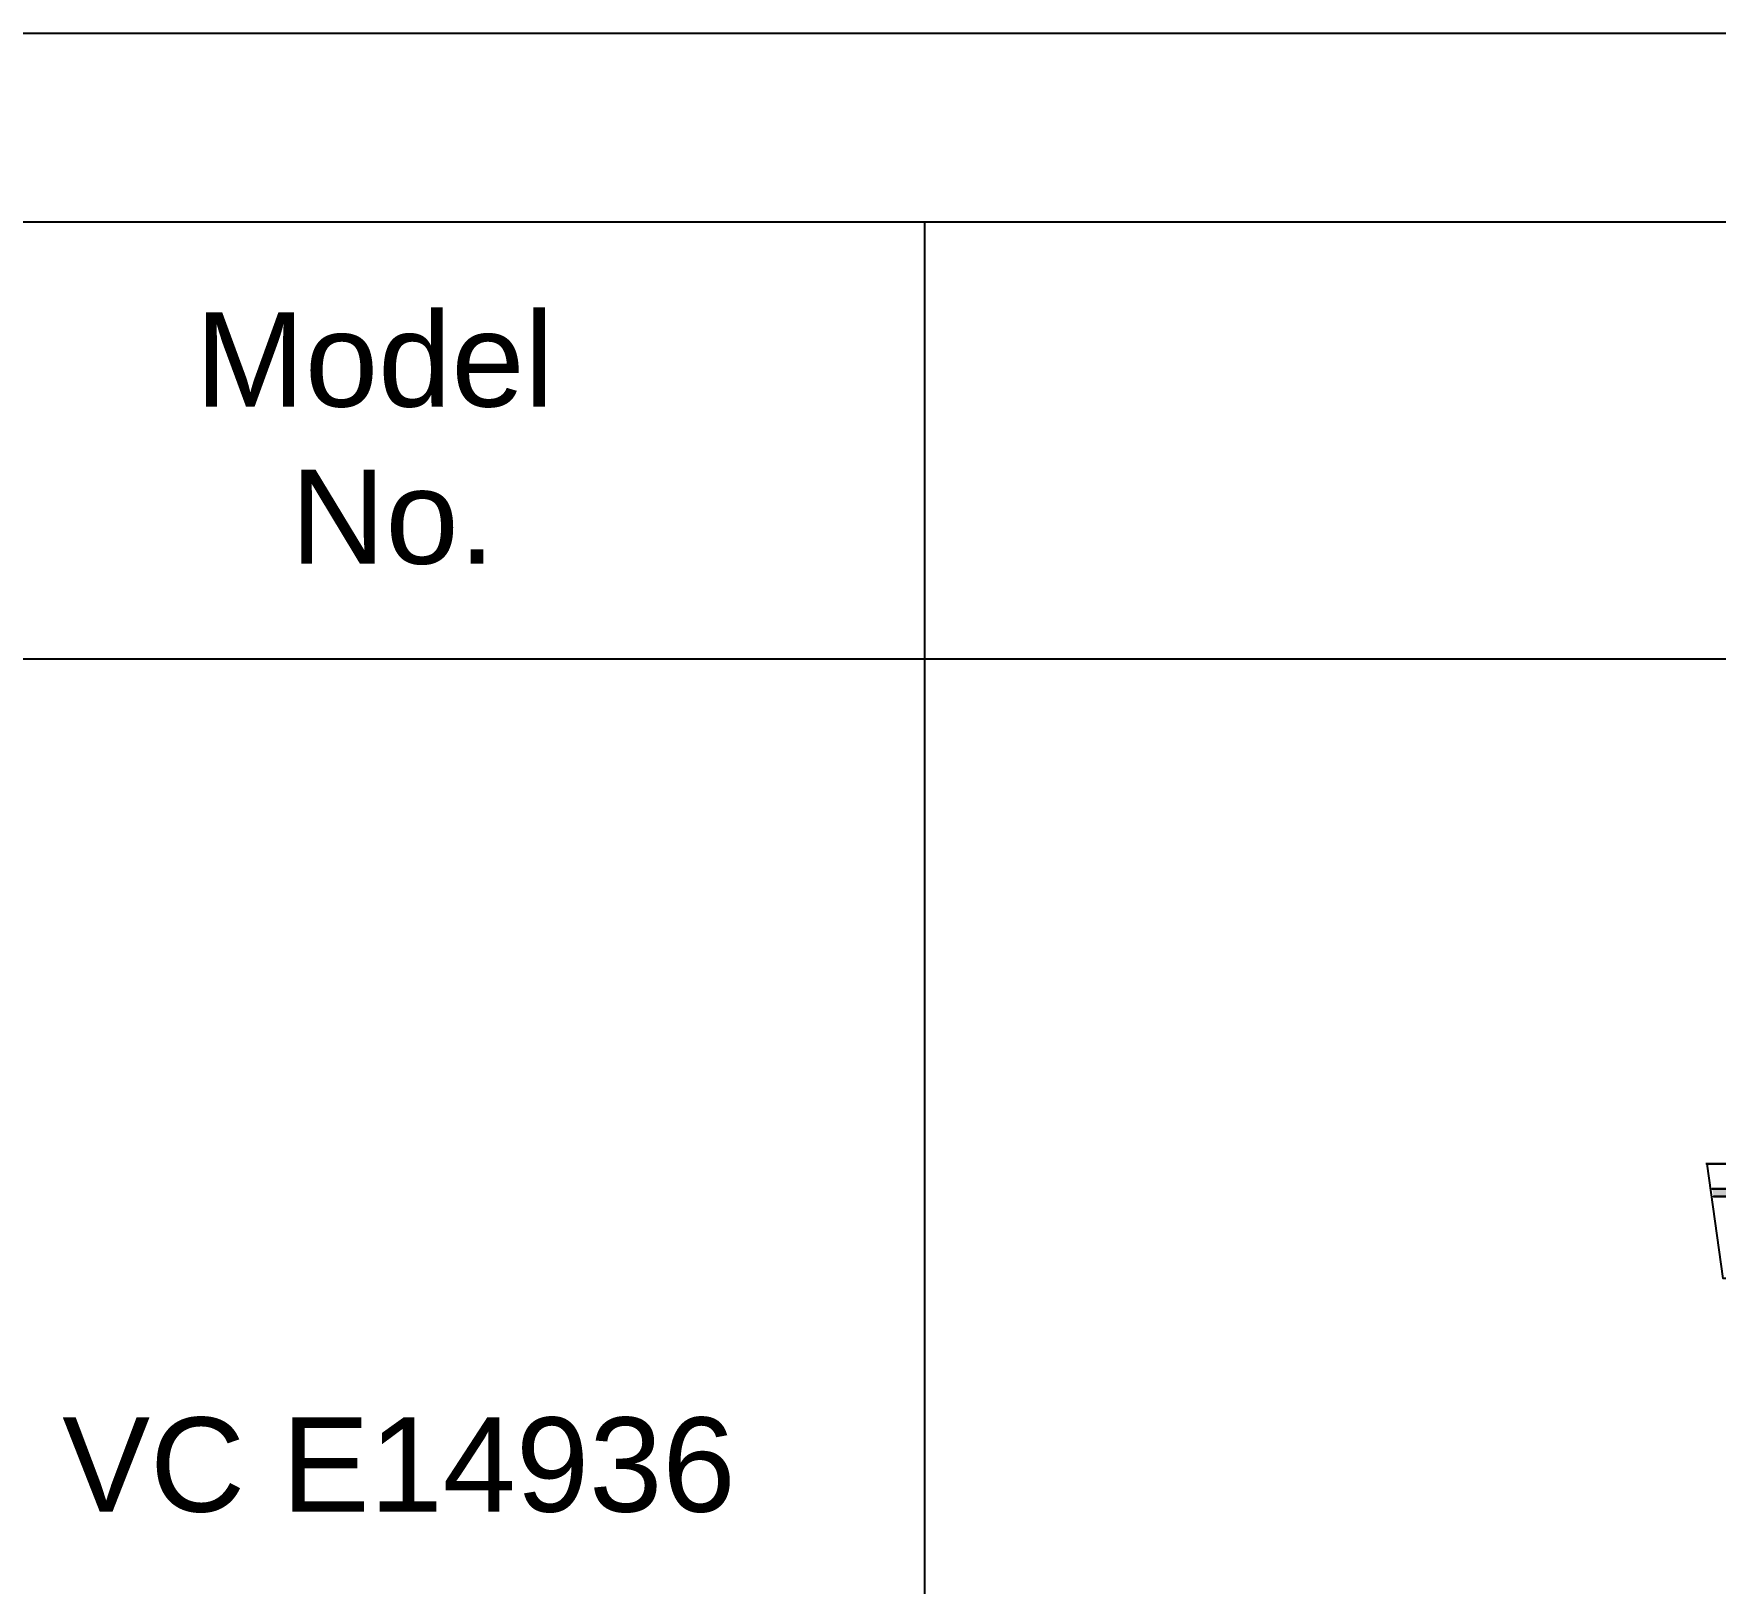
# Model space of a CAD drawing. Header units: millimetres. Extents: x 7018 to 13530, y 4187 to 5692.
# Drawn here: x 9865.7 to 9919.2, y 5199.6 to 5248.9 of the extents above; entities that cross this region are included whole.
import ezdxf

# ---------------------------------------------------------------- set-up
doc = ezdxf.new("R2010")
doc.units = ezdxf.units.MM
doc.styles.get("Standard").update_dxf_attribs({"font": 'arial.ttf'})

msp = doc.modelspace()

# ---------------------------------------------------------------- linework, layer by layer
for p, q in [((10242.332, 5242.873), (9833.076, 5242.873)), ((9894.077, 5242.873), (9894.077, 4986.912)), ((9845.633, 5228.984), (10242.071, 5228.984))]:
    msp.add_line(p, q)
for points in [[(10246.37, 4951.873), (10246.37, 5248.873), (9826.37, 5248.873), (9826.37, 4951.873)], [(9918.981, 5212.923), (9926.506, 5212.923), (9927.053, 5213.386), (9928.786, 5213.386), (9928.786, 5208.81), (9927.053, 5208.81), (9926.506, 5209.273), (9919.496, 5209.273)], [(9927.74, 5212.13), (9919.147, 5212.13)], [(9927.74, 5211.877), (9919.19, 5211.877)]]:
    msp.add_lwpolyline(points, close=True)
for points in [[(9925.971, 5212.923), (9918.94, 5212.923)], [(9919.147, 5212.13), (9927.74, 5212.13), (9927.74, 5211.877), (9919.19, 5211.877)]]:
    msp.add_lwpolyline(points)
for points in [[(9919.147, 5212.13), (9919.19, 5211.877), (9927.74, 5211.877)], [(9919.147, 5212.13), (9927.74, 5212.13), (9927.74, 5211.877)]]:
    msp.add_solid(points)

# ---------------------------------------------------------------- texts
at = {"char_height": 2.9997, "width": 34.34827, "attachment_point": 5}
for s, insert in [('Model \\P No.', (9876.57, 5235.986)), ('VC E14936', (9877.345, 5203.332))]:
    msp.add_mtext(s, dxfattribs=dict(at, insert=insert))

doc.saveas('drawing.dxf')
